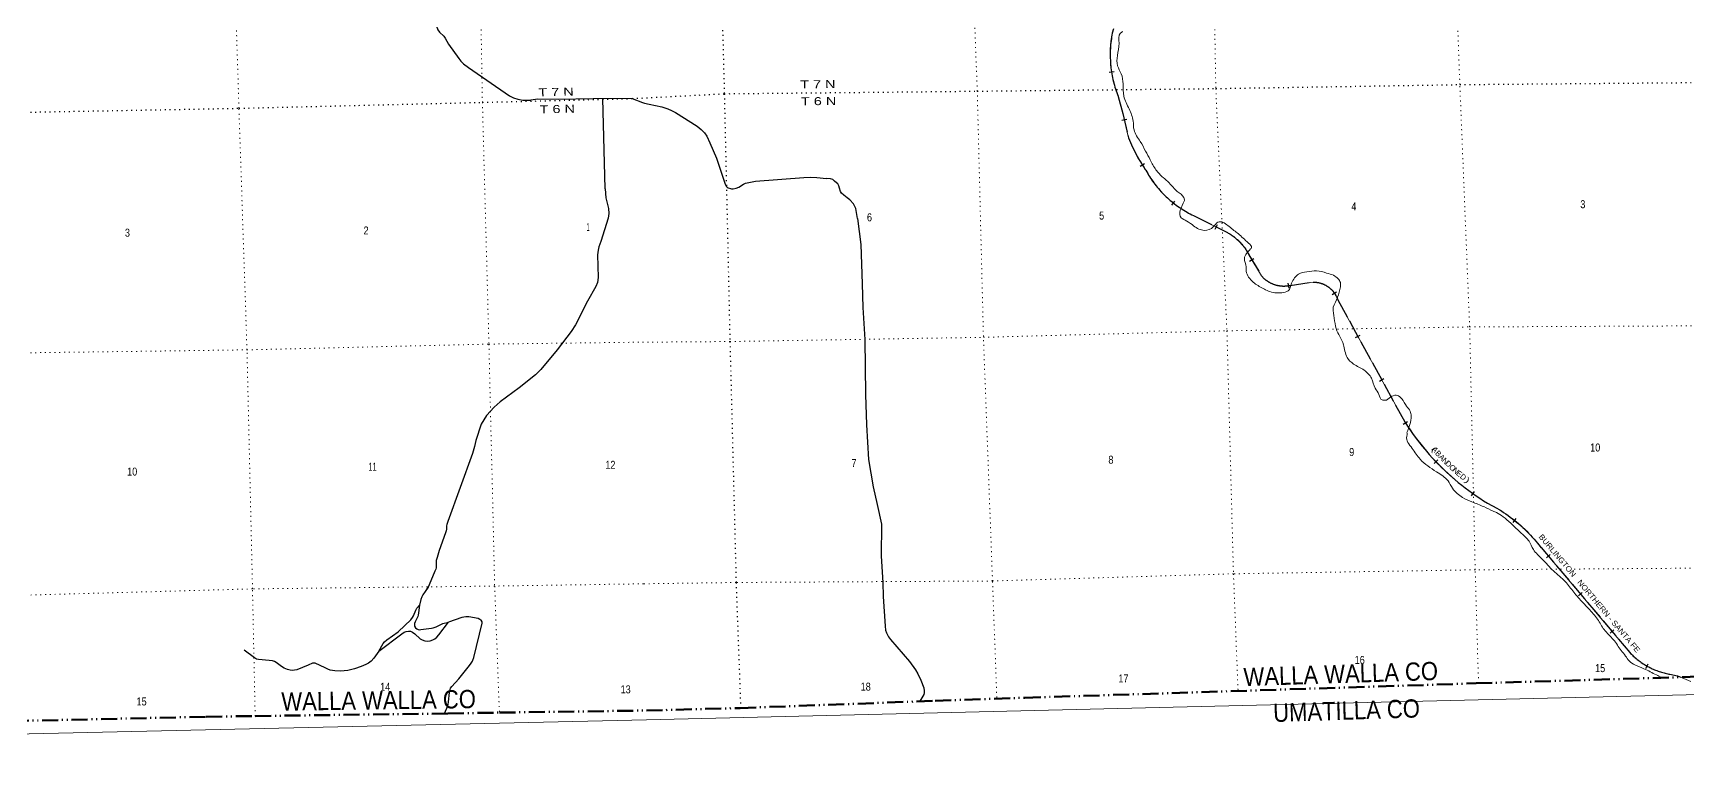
# Model space of a CAD drawing. Header units: feet. Extents: x 505285 to 763886, y -543582 to -353855.
# Drawn here: x 527720 to 563900, y -543582 to -527841 of the extents above; entities that cross this region are included whole.
import ezdxf
from ezdxf.enums import TextEntityAlignment as Align

# ---------------------------------------------------------------- set-up
doc = ezdxf.new("R2010")
doc.units = ezdxf.units.FT
doc.header["$LTSCALE"] = 70
for name, pattern in [('DASH_DOUBLE_DOT', [9.2, 5, -1.2, 0.3, -1.2, 0.3, -1.2]), ('DOTTED', [1.5, 0.3, -1.2]), ('LONG_DASHED', [7.5, 6, -1.5])]:
    doc.linetypes.add(name, pattern=pattern)
for name, color, linetype, lineweight in [('10', 7, 'DASH_DOUBLE_DOT', 60), ('12', 7, 'Continuous', 13), ('29', 7, 'Continuous', 25), ('34', 7, 'Continuous', 25), ('39', 7, 'Continuous', 13), ('4', 7, 'Continuous', 13), ('6', 7, 'DOTTED', 25), ('63', 7, 'Continuous', 25), ('7', 7, 'DOTTED', 13)]:
    doc.layers.add(name, color=color, linetype=linetype, lineweight=lineweight)

msp = doc.modelspace()

# ---------------------------------------------------------------- linework, layer by layer
at = {"layer": '10'}
for points in [[(541130.13, -542654.61), (543176, -542601.05), (547442, -542442.05), (549401, -542376.05), (559268, -542060.05), (564608, -541899.05), (570676, -541724.05), (572950.22, -541695.49)], [(512838.27, -543503.56), (515545.75, -543282.81), (516763.42, -543255.61), (520798.19, -543133.83), (522027.08, -543070.87), (526194.92, -542917.49), (527274.2, -542883.87), (531506.37, -542790.57), (532576.24, -542775.37), (536789.6, -542718.91), (537915.57, -542699.75), (541130.13, -542654.61)]]:
    msp.add_lwpolyline(points, dxfattribs=at)
at = {"layer": '29'}
msp.add_line((540231.43, -531246.48), (540174.78, -529272.71), dxfattribs=at)
for points in [[(536517.8, -527535.53), (536536.58, -527692.16), (536565.81, -527767.34), (536607.55, -527821.64), (536699.4, -527909.35), (536732.8, -527951.12), (536803.77, -528080.61), (537025.04, -528398.05), (537075.14, -528456.52), (537133.59, -528510.82), (537237.96, -528590.18), (538139.73, -529216.71), (538221.14, -529256.38), (538319.25, -529283.54), (538429.88, -529304.42), (538511.29, -529308.6), (538571.83, -529310.68), (538604.62, -529307.75)], [(540817.91, -529272.4), (539966.4, -529276.87), (539199, -529296.55), (538746.44, -529283.43), (538705.42, -529289.8), (538604.62, -529307.75)], [(540818.28, -529272.3), (541047.34, -529359.59), (541088.86, -529374.78), (541189.1, -529392.01), (541464.52, -529456.84), (541599.2, -529500.4), (541679.19, -529533.83), (541763.23, -529577.38), (542238.13, -529878.25), (542327.23, -529947.14), (542400.14, -530020.07), (542448.74, -530095.03), (542517.6, -530238.88), (542663.41, -530579.25), (542853.77, -531142.48), (542876.04, -531185.03), (542896.3, -531207.31), (542918.57, -531223.52), (542967.18, -531239.73), (542993.5, -531245.81), (543029.96, -531243.78), (543088.69, -531231.63), (543149.44, -531207.31), (543254.75, -531146.54), (543297.28, -531126.27), (543333.73, -531112.09), (543370.18, -531106.01), (543513.97, -531081.7), (544571.1, -531000.66), (544717.93, -530993.57), (544854.62, -531000.66), (545065.23, -531020.92)], [(545747, -531895.05), (545706.2, -531680.39), (545688.98, -531630.75), (545654.56, -531576.05), (545576.59, -531489.94), (545520.9, -531444.35), (545442.93, -531388.64), (545393.31, -531345.08), (545370.03, -531307.6), (545354.83, -531229.59), (545337.62, -531181.99), (545312.3, -531140.45), (545285.98, -531114.11), (545244.47, -531076.63), (545207, -531045.23), (545155.36, -531028.01), (545065.23, -531020.92)], [(540231.43, -531246.48), (540241.79, -531445.03), (540300.23, -531678.93), (540308.58, -531783.35), (540291.88, -531887.77), (540133.24, -532397.35), (540091.49, -532518.47), (540074.79, -532589.48), (540062.27, -532689.73), (540074.79, -533182.59), (540062.27, -533295.37), (540024.69, -533383.08), (539841, -533700.52), (539577.99, -534218.45), (539481.96, -534368.82), (539181.37, -534769.79), (538822.33, -535195.83), (538701.27, -535312.78), (538346.4, -535596.81), (537928.91, -535905.9), (537799.5, -536022.84), (537636.68, -536202.45), (537519.77, -536390.41), (537402.88, -536749.62)], [(545747, -531895.05), (545818, -532463.05), (545847, -533326.05), (545860, -533842.05), (545902, -534544.05), (545917, -535742.05), (545943, -536410.05), (545982, -537162.05), (546084, -537764.05), (546174, -538153.05), (546269, -538582.05), (546263, -539279.05), (546300, -539858.05), (546308, -540161.05), (546351, -540809.05)], [(537402.88, -536749.62), (537369.49, -536883.26), (537327.74, -537037.81), (536785.01, -538520.59), (536764.14, -538583.24), (536759.96, -538616.65), (536759.96, -538687.66), (536753.7, -538723.17), (536734.91, -538767.02), (536601.32, -539155.47), (536551.22, -539310.01), (536534.52, -539374.76), (536530.34, -539426.96), (536534.52, -539535.56), (536528.26, -539566.89), (536507.38, -539610.75)], [(536507.38, -539610.75), (536382.13, -539909.39), (536357.08, -539959.51), (536294.46, -540053.49), (536242.27, -540126.59), (536221.4, -540170.44), (536200.52, -540228.92), (536167.13, -540350.05)], [(535279.73, -541355.46), (535375.99, -541187.5), (535403.12, -541149.91), (535451.13, -541112.32), (535703.71, -540930.62), (535847.75, -540799.05), (535977.17, -540669.57), (536014.74, -540621.54), (536037.7, -540583.94), (536089.89, -540460.73), (536112.85, -540418.96), (536167.13, -540350.05)], [(536167.13, -540350.05), (536148.34, -540519.21), (536142.07, -540569.33), (536133.72, -540600.66), (536075.28, -540713.43), (536060.66, -540753.11), (536056.49, -540784.44), (536062.75, -540811.59), (536081.54, -540842.91), (536106.59, -540870.06), (536135.81, -540882.59), (536169.21, -540886.77), (536200.52, -540882.59), (536434.31, -540853.35), (536470.87, -540844.24), (536531.4, -540825.44), (536620.1, -540782.35), (536680.63, -540755.2), (536805.88, -540719.7)], [(535279.73, -541355.46), (535780.95, -540976.57), (535831.05, -540943.15), (535876.97, -540924.36), (535927.07, -540916), (535968.82, -540918.09), (536018.91, -540938.98), (536066.93, -540978.66), (536181.73, -541085.17), (536225.57, -541112.32), (536288.19, -541131.11), (536350.82, -541135.29), (536398.83, -541129.02), (536461.45, -541108.14), (536503.2, -541087.25), (536549.12, -541051.75), (536590.87, -540999.54), (536805.88, -540719.7)], [(536714.91, -542719.46), (536785, -542551.23), (536793.35, -542524.08), (536803.8, -542465.6), (536824.67, -542260.94), (536839.27, -542198.29), (536849.71, -542166.96), (536874.77, -542131.46), (537025.06, -541964.38), (537263.03, -541672), (537300.6, -541615.62), (537325.65, -541573.85), (537336.08, -541550.88), (537354.88, -541492.4), (537538.57, -540744.74), (537540.66, -540717.59), (537517.7, -540682.09), (537488.47, -540661.21), (537450.9, -540644.5), (537248.42, -540602.73), (537179.53, -540602.73), (537091.86, -540623.62), (536805.88, -540719.7)], [(546351, -540809.05), (546360.34, -540896.79), (546377.55, -540952.5), (546423.12, -541042.67), (546462.61, -541102.43), (546883.84, -541580.57), (547013.45, -541762.91), (547066.11, -541850.04), (547130.91, -541989.83), (547191.66, -542160.01), (547203.83, -542224.85), (547203.83, -542271.45), (547191.66, -542305.89), (547110.66, -542447.71)], [(535279.73, -541355.46), (535171.42, -541511.2), (535110.89, -541571.76), (535050.35, -541619.8), (534998.17, -541651.12), (534891.71, -541694.98), (534745.59, -541745.1), (534599.46, -541778.52), (534522.23, -541786.87), (534436.65, -541791.05), (534317.66, -541788.96), (534215.38, -541770.17), (534163.19, -541751.37), (534102.66, -541720.04), (533885.56, -541619.8), (533862.6, -541615.62), (533831.29, -541619.8), (533731.09, -541661.57), (533488.95, -541761.81), (533432.59, -541774.34), (533384.58, -541778.52), (533340.74, -541774.34), (533284.38, -541757.63), (533209.24, -541728.39), (533150.79, -541694.98), (533033.89, -541603.09), (532998.41, -541582.21), (532954.57, -541569.68), (532879.42, -541561.32), (532649.8, -541540.44), (532608.06, -541530), (532557.96, -541502.85), (532336.69, -541335.77)]]:
    msp.add_lwpolyline(points, dxfattribs=at)
msp.add_arc((533817.55, -538502.52), 2927.32, 328.92665, 330.55057, dxfattribs=at)
at = {"layer": '34', "lineweight": 13}
for p, q in [((553105, -531839.05), (553816, -532194.05)), ((554302, -532688.05), (554576, -533150.05)), ((555204, -533358.05), (555708, -533287.05)), ((556245, -533675.05), (557716, -536353.05)), ((559521, -538124.05), (559721, -538230.05)), ((560691, -539093.05), (562628, -541386.05))]:
    msp.add_line(p, q, dxfattribs=at)
for points in [[(551446, -529227.05), (551547, -529599.05), (551653, -530076.05)], [(563507, -541863.05), (563673, -541896.05), (563963, -542018.05)]]:
    msp.add_lwpolyline(points, dxfattribs=at)
for centre, radius, start, end in [((553709.52, -528313.92), 2440.76, 168.82896, 201.96976), ((554680.4, -528994.94), 3214.65, 199.65197, 215.02739), ((554099.32, -529728.31), 2333.21, 208.45591, 244.77587), ((553262.46, -533224.69), 1169.89, 27.30415, 61.76043), ((555064.26, -532727.91), 645.44, 220.84559, 282.50357), ((555708.58, -533851.86), 564.81, 18.24303, 90.05829), ((562443.42, -533340.19), 5605.87, 212.50994, 238.57954), ((557996.64, -541144.84), 3386.65, 37.28974, 59.39188), ((563785.05, -540302.27), 1585.35, 223.12715, 259.89884)]:
    msp.add_arc(centre, radius, start, end, dxfattribs=at)
at = {"layer": '39'}
msp.add_line((551473.89, -527887.22), (551472.12, -527888.37), dxfattribs=at)
for points in [[(551548.36, -527807.71), (551488.66, -527846.51), (551462.76, -528060.17), (551426.57, -528334.38), (551430.97, -528555.18), (551510.35, -528731.6), (551552.92, -528953.28), (551568.69, -529219.94), (551683.18, -529499.76), (551771.14, -529764.3), (551790.83, -529958.54), (551926.68, -530213.63), (552043.09, -530421.1), (552144.99, -530612.92), (552269.71, -530830.18), (552429.24, -531002.23), (552561.08, -531118.86), (552735.05, -531304.54), (552879.38, -531436.87), (552895.28, -531503.24)], [(552895.28, -531503.24), (552820.3, -531877.92), (552942.82, -531950.64), (553094.42, -532056.64), (553208.87, -532127.59), (553433.97, -532139.04), (553599.68, -531987.95)], [(553599.68, -531987.95), (553651.02, -531968.56), (553870.79, -532072.56), (554072.08, -532231.33), (554292.7, -532433.72), (554355.89, -532536.3), (554339.93, -532561.49)], [(554339.93, -532561.49), (554205.09, -532765.67), (554244.72, -532955.3), (554245.34, -533045.66), (554398.89, -533288.19), (554501.42, -533363.5), (554727.61, -533481.37), (555025.79, -533520.8), (555158.97, -533476.72), (555233.9, -533310.35)], [(555233.9, -533310.35), (555386.73, -533110.23), (555567.93, -533060.72), (555780.02, -533038.41), (556000.27, -533090.18)], [(556000.27, -533090.18), (556152.18, -533137.93), (556250.71, -533213.36), (556301.34, -533298.23), (556302.01, -533390.6), (556144.54, -533834.51)], [(556144.54, -533834.51), (556143.37, -533853.94), (556167.83, -534074.15), (556210.62, -534303.87), (556369.32, -534654.69), (556449.73, -534935.52), (556590.34, -535078), (556819, -535211.86), (556980.66, -535387.87), (557061.32, -535608.43), (557145.61, -535746.54), (557213.21, -535863.05), (557305.63, -535866.36), (557307.24, -535866.36)], [(557307.24, -535866.36), (557548, -535764.77), (557646.47, -535838.2), (557749.5, -535999.86), (557826.96, -536110.05), (557848.1, -536215.88), (557757.78, -536576.58)], [(557757.78, -536576.58), (557764.98, -536602.75), (557752.91, -536655.98), (557872.62, -536922.94), (558046.04, -537158.85), (558405.23, -537433.49), (558655.87, -537632.98), (558754.9, -537794.76), (558975.52, -537997.15), (559179.01, -538093.6), (559436.88, -538196.48), (559640.38, -538292.92), (559717.57, -538324.79), (559860.73, -538416.99), (560025.46, -538560.77), (560260.64, -538780.8), (560426.19, -538952.68), (560521.67, -539130.63), (560716.63, -539347.83), (560958.76, -539599.8), (561220.41, -539833.12), (561403.81, -540066.73), (561607.26, -540299.75), (561729.35, -540426.71), (561924.72, -540657.95), (562069.78, -540884.66), (562270.88, -541105.7), (562442.3, -541341.67), (562536.15, -541463.43), (562617.5, -541569.5), (562742.44, -541656.2), (562939.57, -541740.78), (563212.46, -541877.36), (563324.29, -541928.48)]]:
    msp.add_spline(points, degree=3, dxfattribs=at)
at = {"layer": '4'}
msp.add_lwpolyline([(505285.47, -360804.74), (536860.22, -360087.99), (568433.96, -359327.81), (600006.62, -358524.19), (631578.15, -357677.15), (663148.48, -356786.68), (694717.55, -355852.8), (726285.32, -354875.48), (757851.71, -353854.74), (763886.04, -536576.2), (732068.3, -537605.06), (700249.18, -538590.15), (668428.73, -539531.49), (636607.03, -540429.04), (604784.11, -541282.83), (572960.06, -542092.84), (541134.91, -542859.08), (509308.75, -543581.54)], close=True, dxfattribs=at)
msp.add_lwpolyline([(505285.47, -360804.74), (536860.22, -360087.99), (568433.96, -359327.81), (600006.62, -358524.19), (631578.15, -357677.15), (663148.48, -356786.68), (694717.55, -355852.8), (726285.32, -354875.48), (757851.71, -353854.74), (763886.04, -536576.2), (732068.3, -537605.06), (700249.18, -538590.15), (668428.73, -539531.49), (636607.03, -540429.04), (604784.11, -541282.83), (572960.06, -542092.84), (541134.91, -542859.08), (509308.75, -543581.54)], close=True, dxfattribs=at)
at = {"layer": '6'}
for points in [[(542694.74, -521796.02), (542698.07, -523997.07), (542832.15, -529166.88), (542955.42, -534586.05), (543090.36, -539854.25), (543188.02, -542594.91)], [(540817.15, -529272.34), (542832.15, -529166.88), (548363.65, -529110.62), (553578.02, -529053.65), (558913.96, -528966.99), (564172.8, -528920.76), (567754.99, -528891.3)], [(525064.3, -529619.15), (525099.99, -529618.38), (526926.27, -529582.84), (532220.64, -529484.67), (537544.05, -529355.32), (540820.03, -529272.96)]]:
    msp.add_lwpolyline(points, dxfattribs=at)
at = {"layer": '63'}
for p, q in [((551244.5, -528694.64), (551353.95, -528678.66)), ((551522.36, -529746.8), (551630.33, -529722.81)), ((551924.71, -530752.06), (552018.33, -530693.15)), ((552617.83, -531602.8), (552686.25, -531515.89)), ((553563.13, -532127.59), (553612.54, -532028.63)), ((554318.18, -532825.32), (554413.31, -532768.9)), ((555180.19, -533417.17), (555162.07, -533308.05)), ((556125.4, -533560.22), (556216.78, -533497.89)), ((556635.2, -534496.55), (556732.15, -534443.3)), ((557155.66, -535449.48), (557252.61, -535396.23)), ((557676.73, -536390.87), (557769.67, -536330.89)), ((558351.17, -537252.88), (558431.06, -537176.39)), ((559171.32, -537957.66), (559234.6, -537866.94)), ((560077.87, -538544.55), (560147.79, -538458.84)), ((560806.96, -539313.23), (560891.46, -539241.85)), ((561505.64, -540144.36), (561590.14, -540072.98)), ((562199.55, -540961.76), (562284.04, -540890.38)), ((562980.69, -541733.11), (563035.12, -541636.82))]:
    msp.add_line(p, q, dxfattribs=at)
at = {"layer": '63', "linetype": 'LONG_DASHED'}
for points in [[(551589.01, -526726.54), (551316.07, -527841.29), (551308.04, -527883.2), (551301.01, -527925.08), (551294.7, -527967.11), (551288.83, -528009.46), (551283.95, -528051.77), (551279.84, -528093.99), (551276.17, -528136.53), (551273.49, -528179.01), (551271.59, -528221.42), (551270.35, -528264.2), (551269.94, -528306.63), (551269.98, -528349.17), (551270.99, -528391.89), (551272.82, -528434.28), (551275.36, -528476.81), (551278.43, -528519.19), (551282.46, -528561.76), (551287.07, -528603.95), (551292.61, -528646.33), (551298.75, -528688.33), (551305.6, -528730.46), (551313.26, -528772.26), (551321.68, -528813.96), (551330.64, -528855.52), (551340.59, -528897.02), (551351.08, -528938.38), (551362.37, -528979.41), (551374.2, -529020.29), (551387.07, -529060.88), (551400.47, -529101.32), (551414.44, -529141.38), (551429.17, -529181.34), (551444.73, -529220.98), (551447.04, -529226.7), (551548.06, -529598.79), (551654.05, -530075.75), (551673.24, -530128.54), (551693.57, -530180.66), (551714.79, -530232.45), (551736.73, -530284.33)], [(551736.73, -530284.33), (551759.77, -530335.47), (551783.62, -530386), (551808.17, -530436.6), (551833.83, -530486.47), (551860.28, -530535.72), (551887.75, -530584.94), (551915.92, -530633.24), (551944.69, -530681.31), (551974.67, -530728.95), (552005.34, -530775.66), (552036.92, -530822.06), (552048.93, -530839.48), (552068.61, -530875.3), (552088.97, -530910.42), (552109.95, -530945.21), (552131.44, -530979.98), (552153.65, -531014.1), (552176.36, -531047.68), (552199.59, -531081.25), (552223.53, -531114.16), (552247.98, -531146.54), (552273.15, -531178.79), (552298.71, -531210.3), (552324.68, -531241.57), (552351.47, -531272.42), (552378.66, -531302.51), (552406.46, -531332.27), (552434.56, -531361.61), (552463.48, -531390.49), (552492.59, -531418.75), (552522.52, -531446.56), (552552.64, -531473.74), (552583.36, -531500.59), (552614.48, -531526.7), (552646.11, -531552.27), (552678.05, -531577.4), (552710.68, -531601.89), (552743.61, -531625.95), (552776.94, -531649.27), (552810.56, -531672.16), (552844.78, -531694.2), (552879.31, -531715.81), (552914.03, -531736.79), (552949.24, -531757.22), (552984.85, -531776.92), (553020.97, -531796.07), (553057.06, -531814.71), (553093.75, -531832.49), (553105.48, -531838.07), (553816.5, -532193.08), (553834.51, -532202.88), (553852.19, -532213.05), (553869.69, -532223.5), (553887.19, -532234.23), (553904.37, -532245.33), (553921.27, -532256.65), (553938.17, -532268.26), (553954.75, -532280.22), (553971.04, -532292.43), (553987.29, -532305.01), (554003.15, -532317.78), (554018.9, -532330.76), (554034.44, -532344.16), (554049.61, -532357.75), (554064.6, -532371.65), (554079.38, -532385.71), (554093.95, -532400.18), (554108.19, -532414.73), (554122.21, -532429.71), (554135.91, -532444.78), (554149.46, -532460.16), (554162.62, -532475.74), (554175.52, -532491.58), (554188.2, -532507.55), (554200.56, -532523.9), (554212.71, -532540.38), (554224.48, -532557.08), (554236.03, -532573.91), (554247.16, -532591.06), (554258.08, -532608.36), (554268.68, -532625.74), (554279, -532643.39), (554288.96, -532661.23), (554298.65, -532679.32), (554302.96, -532687.52), (554576.89, -533149.41), (554584.25, -533157.82), (554591.83, -533166.1), (554599.55, -533174.24), (554607.42, -533182.35), (554615.43, -533190.23), (554623.55, -533197.95), (554631.8, -533205.64), (554640.22, -533213.1), (554648.73, -533220.38), (554657.44, -533227.59), (554666.21, -533234.58)], [(554666.2, -533234.58), (554675.07, -533241.49), (554684.12, -533248.22), (554693.25, -533254.72), (554702.51, -533261.12), (554711.84, -533267.36), (554721.35, -533273.44), (554730.88, -533279.34), (554740.61, -533285.07), (554750.34, -533290.62), (554760.22, -533296.05), (554770.18, -533301.25), (554780.22, -533306.27), (554790.33, -533311.16), (554800.58, -533315.84), (554810.91, -533320.37), (554821.28, -533324.7), (554831.71, -533328.88), (554842.25, -533332.79), (554852.85, -533336.58), (554863.46, -533340.18), (554874.18, -533343.61), (554884.95, -533346.82), (554895.83, -533349.84), (554906.67, -533352.73), (554917.63, -533355.35), (554928.61, -533357.8), (554939.63, -533360.11), (554950.62, -533362.18), (554961.77, -533364.04), (554972.88, -533365.77), (554984.01, -533367.21), (554995.15, -533368.57), (555006.4, -533369.66), (555017.57, -533370.57), (555028.77, -533371.29), (555040.05, -533371.84), (555051.27, -533372.1), (555062.5, -533372.27), (555073.74, -533372.18), (555085.04, -533371.95), (555096.22, -533371.48), (555107.46, -533370.79), (555118.68, -533369.96), (555129.89, -533368.95), (555141.04, -533367.65), (555152.25, -533366.22), (555163.37, -533364.62), (555174.47, -533362.77), (555185.49, -533360.74), (555196.52, -533358.53), (555203.8, -533356.97), (555707.92, -533285.95), (555717.89, -533286.01), (555727.74, -533286.28), (555737.59, -533286.72), (555747.5, -533287.28), (555757.34, -533288.06), (555767.14, -533289.01), (555776.99, -533290.07), (555786.78, -533291.37), (555796.51, -533292.83), (555806.31, -533294.46), (555815.98, -533296.25), (555825.66, -533298.17), (555835.34, -533300.31), (555844.91, -533302.63), (555854.47, -533305.1), (555863.99, -533307.7), (555873.5, -533310.51), (555882.89, -533313.45), (555892.28, -533316.61), (555901.57, -533319.88), (555910.86, -533323.33), (555920.03, -533326.94), (555929.14, -533330.72), (555938.2, -533334.62), (555947.2, -533338.74), (555956.15, -533342.98), (555964.98, -533347.37), (555973.76, -533351.89), (555982.42, -533356.64), (555991.02, -533361.5), (555999.52, -533366.47), (556007.96, -533371.61), (556016.28, -533376.92), (556024.55, -533382.4), (556032.7, -533387.94), (556040.75, -533393.71), (556048.68, -533399.59), (556056.55, -533405.58), (556064.26, -533411.68), (556071.9, -533418.01), (556079.44, -533424.39), (556086.79, -533430.96), (556094.1, -533437.57), (556101.3, -533444.4), (556108.32, -533451.31), (556115.23, -533458.31), (556122.09, -533465.5), (556128.71, -533472.79)], [(556128.71, -533472.79), (556135.28, -533480.14), (556141.69, -533487.66), (556148.04, -533495.29), (556154.15, -533502.99), (556160.16, -533510.84), (556166.05, -533518.76), (556171.84, -533526.79), (556177.39, -533534.93), (556182.89, -533543.18), (556188.22, -533551.5), (556193.38, -533559.93), (556198.37, -533568.42), (556203.24, -533577.01), (556208.01, -533585.67), (556212.54, -533594.44), (556216.96, -533603.25), (556221.21, -533612.19), (556225.36, -533621.19), (556229.27, -533630.23), (556233.07, -533639.34), (556236.7, -533648.51), (556240.16, -533657.79), (556243.45, -533667.06), (556246.01, -533674.61), (557716.94, -536352.49), (557770.11, -536434.88), (557824.88, -536515.61), (557881.08, -536595.45), (557938.52, -536675.14), (557997.55, -536753.16), (558057.7, -536829.81), (558119.09, -536906.34), (558182.07, -536981.17), (558246.18, -537054.64), (558312, -537127.67), (558378.63, -537198.86), (558446.21, -537269.44), (558515.67, -537338.81), (558585.96, -537406.34), (558657.67, -537472.96), (558730.01, -537538.51), (558804.26, -537602.86), (558878.83, -537665.65), (558955.31, -537727.24), (559032.13, -537787.28), (559110.36, -537846.42), (559189.4, -537903.72), (559269.57, -537959.63), (559350.38, -538014.47), (559432.78, -538067.63), (559515.82, -538119.72), (559521.53, -538123.1), (559721.54, -538229.1), (559772.41, -538259.59), (559822.28, -538291.06), (559871.63, -538323.4), (559920.93, -538356.51), (559969.26, -538390.6), (560016.76, -538425.4), (560064.21, -538460.95), (560110.69, -538497.5), (560156.36, -538534.75), (560201.8, -538573.05), (560246.13, -538611.87), (560290.13, -538651.28), (560333.43, -538691.86), (560375.64, -538732.96), (560417.33, -538774.94), (560458.37, -538817.34), (560498.74, -538860.89), (560538.17, -538904.69), (560576.91, -538949.65), (560614.72, -538994.85), (560652.02, -539040.92), (560688.22, -539087.53), (560691.86, -539092.37), (562628.82, -541385.32), (562647.86, -541405.43), (562667.29, -541425), (562687.06, -541444.26), (562707.16, -541463.41), (562727.63, -541482.01), (562748.34, -541500.17), (562769.37, -541518.23), (562790.77, -541535.75), (562812.4, -541552.82), (562834.49, -541569.68), (562856.71, -541585.98), (562879.17, -541602.07), (562902.08, -541617.73), (562925.12, -541632.83), (562948.52, -541647.61), (562972.03, -541662.05), (562996, -541676.06), (563020, -541689.62), (563044.45, -541702.75), (563068.91, -541715.43), (563093.73, -541727.79), (563118.68, -541739.59), (563143.86, -541750.95)], [(563143.86, -541750.95), (563169.16, -541761.97), (563194.82, -541772.45), (563220.61, -541782.6), (563246.52, -541792.19), (563272.56, -541801.44), (563298.84, -541810.04), (563325.25, -541818.3), (563351.67, -541826.12), (563378.33, -541833.48), (563405.12, -541840.31), (563432.14, -541846.68), (563459.07, -541852.72), (563486.24, -541858.08), (563507.2, -541861.97), (563673.32, -541895), (563749.16, -541926.91)]]:
    msp.add_lwpolyline(points, dxfattribs=at)
at = {"layer": '7'}
for points in [[(559322.07, -542052.05), (559250.21, -539577.75), (559128.09, -534267), (558913.96, -528966.99), (558727.66, -523658.12), (558615.27, -518337.04), (558540.06, -515812.99)], [(548790.87, -542369.86), (548696.8, -539821.9), (548497.67, -534474.81), (548363.65, -529110.62), (548161.99, -523894.6), (548037.31, -518634.13), (547973.05, -516237.08)], [(553340.08, -517937.96), (553354.7, -518461.65), (553486.79, -523770.1), (553578.02, -529053.65), (553822.17, -534350.77), (553964.47, -539664.94), (554064.55, -542212.72)], [(532576.24, -542775.37), (532516.57, -539995), (532396.69, -534768), (532220.64, -529484.67), (532056, -524182.83), (532100.83, -521239.04)], [(537407.41, -522202.52), (537446.92, -524089.33), (537544.05, -529355.32), (537686.07, -534641.85), (537812.18, -539932.97), (537915.57, -542699.75)], [(540941.77, -534600.9), (542955.42, -534586.05), (548499.9, -534493.26), (553822.17, -534350.77), (559128.09, -534267), (564449.73, -534241.01), (569762.13, -534173.12), (572764.16, -534182.14)], [(523957, -534847.4), (527137.53, -534838.82), (532396.69, -534768), (537686.07, -534641.85), (540941.77, -534600.9)], [(561136.97, -539563.43), (559250.21, -539577.75), (553964.47, -539664.94), (548696.8, -539821.9), (543090.36, -539854.25), (541065.33, -539883.77)], [(572895.24, -539475.54), (569883.96, -539473.84), (564587.49, -539537.25), (561400.65, -539561.43)], [(541065.33, -539883.77), (537812.18, -539932.97), (532516.57, -539995), (527261.98, -540140.04), (521942.58, -540327.55), (517856.7, -540528.34), (517824.85, -540527.92)]]:
    msp.add_lwpolyline(points, dxfattribs=at)

# ---------------------------------------------------------------- texts
at = {"layer": '12', "width": 0.9}
for s, rotation, p in [('WALLA WALLA CO', 1.834, (554190.59, -542122.61)), ('WALLA WALLA CO', 0.768, (533150.28, -542659.11)), ('UMATILLA CO', 1.834, (554838.37, -542907.08))]:
    msp.add_text(s, height=400, rotation=rotation, dxfattribs=at).set_placement(p)
at = {"layer": '6', "width": 1.35}
for s, rotation, p in [('T 7 N', 0.583, (544492.81, -529049.98)), ('T 7 N', 1.44, (538769.68, -529224.48)), ('T 6 N', 0.583, (544509.22, -529420.83)), ('T 6 N', 1.44, (538796.95, -529598.91))]:
    msp.add_text(s, height=175, rotation=rotation, dxfattribs=at).set_placement(p)
at = {"layer": '63'}
for s, rotation, p in [('A', 312.027, (558325.59, -536987.7)), ('B', 313.105, (558400.61, -537076)), ('A', 313.756, (558478.93, -537159.02)), ('N', 315.037, (558555.23, -537239.23)), ('D', 316.147, (558626.4, -537306.52)), ('O', 317.107, (558713.86, -537391.21)), ('N', 317.819, (558786.16, -537455.08)), ('E', 319.086, (558861.85, -537521.33)), ('D', 319.902, (558948.75, -537593.8))]:
    msp.add_text(s, height=120, rotation=rotation, dxfattribs=at).set_placement(p, align=Align.CENTER)
for s, rotation, width, p in [('(', 311.108, 1.75, (558312.08, -536978.07)), (')', 321.155, 1.65, (559040.71, -537667.63))]:
    msp.add_text(s, height=120, rotation=rotation, dxfattribs=dict(at, width=width)).set_placement(p, align=Align.CENTER)
at = {"layer": '63', "width": 1.1}
msp.add_text('BURLINGTON   NORTHERN - SANTA FE', height=120, rotation=310.189, dxfattribs=at).set_placement((560629.83, -538861.01))
at = {"layer": '7'}
for s, width, p in [('6', 0.85, (545951.24, -531957.03)), ('5', 0.85, (551027.48, -531919.1)), ('4', 0.85, (556541.46, -531719.28)), ('3', 0.85, (561547.8, -531670.78)), ('3', 0.85, (529727.4, -532293.34)), ('2', 0.85, (534944.84, -532245.21)), ('1', 0.4, (539821.9, -532169.39)), ('10', 0.85, (561763.55, -536990.57)), ('11', 0.65, (535048.41, -537412.08)), ('12', 0.85, (540230.94, -537369.55)), ('7', 0.85, (545613.25, -537330.26)), ('8', 0.85, (551229.96, -537257.45)), ('9', 0.85, (556494.56, -537089.42)), ('10', 0.85, (529776.28, -537517.49)), ('16', 0.85, (556614.31, -541636.88)), ('17', 0.85, (551448.68, -542040.25)), ('15', 0.85, (561871.33, -541814.67)), ('14', 0.85, (535308.89, -542223.75)), ('13', 0.85, (540564.55, -542279.52)), ('18', 0.85, (545813.6, -542219.84)), ('15', 0.85, (529981.78, -542544.08))]:
    msp.add_text(s, height=175, dxfattribs=dict(at, width=width)).set_placement(p)

doc.saveas('drawing.dxf')
